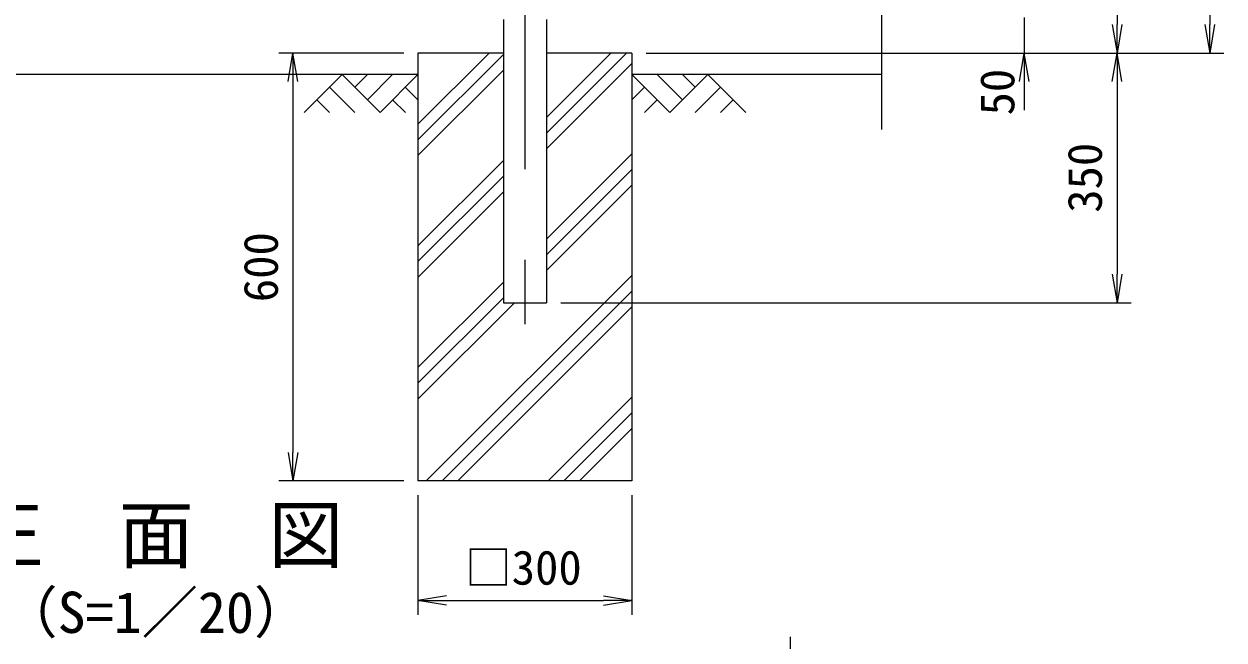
# Model space of a CAD drawing. Units: millimetres, scale not verified. Extents: x -4200 to 4200, y -2970 to 2970.
# Drawn here: x -2247 to -564, y -1744 to -880 of the extents above; entities that cross this region are included whole.
import ezdxf
from ezdxf.enums import TextEntityAlignment as Align

# ---------------------------------------------------------------- set-up
doc = ezdxf.new("R2010")
doc.units = ezdxf.units.MM
doc.header["$LTSCALE"] = 20
doc.linetypes.add('USER1', pattern=[50.8, 31.75, -6.35, 6.35, -6.35])
for name, color, linetype, lineweight in [('0-2_D-TTL-TXT', 7, 'Continuous', 18), ('0-3_D-STR4', 7, 'Continuous', 9), ('0-4_D-BMK', 2, 'USER1', 13), ('0-5_D-STR1', 1, 'Continuous', 18), ('0-6_D-BGD', 7, 'Continuous', 9), ('0-7_D-DCR-HCH', 7, 'Continuous', 9), ('0-9_D-STR-DIM', 7, 'Continuous', 9), ('0-A_0', 7, 'Continuous', 9)]:
    doc.layers.add(name, color=color, linetype=linetype, lineweight=lineweight)
doc.styles.add('ＭＳ ゴシック', font='')
doc.styles.get('ＭＳ ゴシック').set_extended_font_data('MS Gothic')

# ---------------------------------------------------------------- blocks, each defined once
blk = doc.blocks.new('_Open')
at = {"layer": '0-A_0'}
blk.add_line((-20, 3.33), (0, 0), dxfattribs=at)
blk.add_lwpolyline([(-20, -3.33), (0, 0), (-20, 0)], dxfattribs=at)

msp = doc.modelspace()

# ---------------------------------------------------------------- linework, layer by layer
at = {"layer": '0-3_D-STR4'}
for p, q in [((-1694.32, -920.44), (-1694.32, -1520.44)), ((-1574.57, -920.44), (-1694.32, -920.44)), ((-1394.32, -920.44), (-1514.07, -920.44)), ((-1394.32, -920.44), (-1394.32, -1520.44)), ((-1394.32, -1520.44), (-1694.32, -1520.44))]:
    msp.add_line(p, q, dxfattribs=at)
at = {"layer": '0-4_D-BMK'}
for p, q in [((-1544.32, 1583.71), (-1544.32, -1300.44)), ((-1172.55, -1738.94), (-1172.55, -1933.97))]:
    msp.add_line(p, q, dxfattribs=at)
at = {"layer": '0-5_D-STR1'}
for p, q in [((-1574.57, -873.44), (-1574.57, -1270.44)), ((-1514.07, -873.44), (-1514.07, -1270.44)), ((-1574.57, -1270.44), (-1514.07, -1270.44))]:
    msp.add_line(p, q, dxfattribs=at)
at = {"layer": '0-6_D-BGD'}
for p, q in [((-1694.32, -950.44), (-2429.32, -950.44)), ((-1044.32, -950.44), (-1394.32, -950.44))]:
    msp.add_line(p, q, dxfattribs=at)
at = {"layer": '0-7_D-DCR-HCH'}
for p, q in [((-1694.32, -1020.04), (-1594.72, -920.44)), ((-1694.32, -1042.14), (-1574.57, -922.39)), ((-1514.07, -1032.6), (-1401.92, -920.44)), ((-1514.07, -1010.5), (-1424.01, -920.44)), ((-1514.07, -1054.7), (-1394.32, -934.95)), ((-1800.75, -950.44), (-1853.96, -1003.65)), ((-1800.75, -950.44), (-1747.53, -1003.65)), ((-1783.01, -968.18), (-1765.27, -950.44)), ((-1765.27, -985.92), (-1729.8, -950.44)), ((-1747.53, -1003.65), (-1694.32, -950.44)), ((-1694.32, -1064.24), (-1574.57, -944.49)), ((-1341.11, -1003.65), (-1394.32, -950.44)), ((-1323.37, -985.92), (-1358.85, -950.44)), ((-1287.9, -950.44), (-1341.11, -1003.65)), ((-1305.54, -968.27), (-1323.37, -950.44)), ((-1287.9, -950.44), (-1234.69, -1003.65)), ((-1818.48, -968.18), (-1782.85, -1003.65)), ((-1712.06, -968.18), (-1694.32, -985.84)), ((-1376.58, -968.18), (-1394.32, -985.84)), ((-1270.16, -968.18), (-1305.8, -1003.65)), ((-1836.22, -985.92), (-1818.4, -1003.65)), ((-1729.8, -985.92), (-1711.98, -1003.65)), ((-1358.85, -985.92), (-1376.67, -1003.65)), ((-1252.42, -985.92), (-1270.24, -1003.65)), ((-1694.32, -1190.75), (-1574.57, -1071)), ((-1514.07, -1181.21), (-1394.32, -1061.46)), ((-1694.32, -1212.85), (-1574.57, -1093.1)), ((-1514.07, -1203.31), (-1394.32, -1083.56)), ((-1514.07, -1225.4), (-1394.32, -1105.65)), ((-1694.32, -1234.95), (-1574.57, -1115.2)), ((-1694.32, -1361.46), (-1574.57, -1241.71)), ((-1682.6, -1520.44), (-1394.32, -1232.17)), ((-1660.5, -1520.44), (-1394.32, -1254.27)), ((-1694.32, -1383.56), (-1574.57, -1263.81)), ((-1694.32, -1405.65), (-1559.11, -1270.44)), ((-1638.4, -1520.44), (-1394.32, -1276.36)), ((-1511.89, -1520.44), (-1394.32, -1402.88)), ((-1489.79, -1520.44), (-1394.32, -1424.98)), ((-1467.69, -1520.44), (-1394.32, -1447.07))]:
    msp.add_line(p, q, dxfattribs=at)
at = {"layer": '0-9_D-STR-DIM'}
for p, q in [((-584.32, 1503.56), (-584.32, -880.44)), ((-714.32, 1039.56), (-714.32, -880.44)), ((-1044.32, 32.48), (-1044.32, -1027.75)), ((-844.32, -870.44), (-844.32, -920.44)), ((-1714.32, -920.44), (-1889.54, -920.44)), ((-1374.32, -920.44), (-824.32, -920.44)), ((-1374.32, -920.44), (-694.32, -920.44)), ((-1374.32, -920.44), (-564.32, -920.44)), ((-1354.32, -920.44), (-694.32, -920.44)), ((-1869.54, -960.44), (-1869.54, -1480.44)), ((-844.32, -960.44), (-844.32, -1000.44)), ((-714.32, -960.44), (-714.32, -1230.44)), ((-1494.07, -1270.44), (-694.32, -1270.44)), ((-1714.32, -1520.44), (-1889.54, -1520.44)), ((-1694.32, -1540.44), (-1694.32, -1708.14)), ((-1394.32, -1540.44), (-1394.32, -1708.14)), ((-1654.32, -1688.14), (-1434.32, -1688.14))]:
    msp.add_line(p, q, dxfattribs=at)

# ---------------------------------------------------------------- block references
at = {"layer": '0-9_D-STR-DIM', "xscale": 2, "yscale": 2}
for p, rotation in [((-714.32, -920.44), 270), ((-584.32, -920.44), 270), ((-1869.54, -920.44), 90), ((-844.32, -920.44), 90), ((-714.32, -920.44), 90), ((-714.32, -1270.44), 270), ((-1869.54, -1520.44), 270), ((-1694.32, -1688.14), 180)]:
    msp.add_blockref('_Open', p, dxfattribs=dict(at, rotation=rotation))
msp.add_blockref('_Open', (-1394.32, -1688.14), dxfattribs=at)

# ---------------------------------------------------------------- texts
at = {"layer": '0-2_D-TTL-TXT', "style": 'ＭＳ ゴシック'}
for s, height, p in [('正\u3000面\u3000図', 76.98, (-2323.83, -1657.77)), ('（S=1／20）', 57.77, (-2278.35, -1750.96))]:
    msp.add_text(s, height=height, dxfattribs=at).set_placement(p, align=Align.BOTTOM_LEFT)
at = {"layer": '0-9_D-STR-DIM', "style": 'ＭＳ ゴシック'}
for s, p in [('50', (-843.79, -1007.82)), ('350', (-721.07, -1144.32)), ('600', (-1876.29, -1269.69))]:
    msp.add_text(s, height=48.09, rotation=90, dxfattribs=at).set_placement(p, align=Align.BOTTOM_LEFT)
msp.add_text('□300', height=48.09, dxfattribs=at).set_placement((-1628.47, -1680.38), align=Align.BOTTOM_LEFT)

doc.saveas('drawing.dxf')
